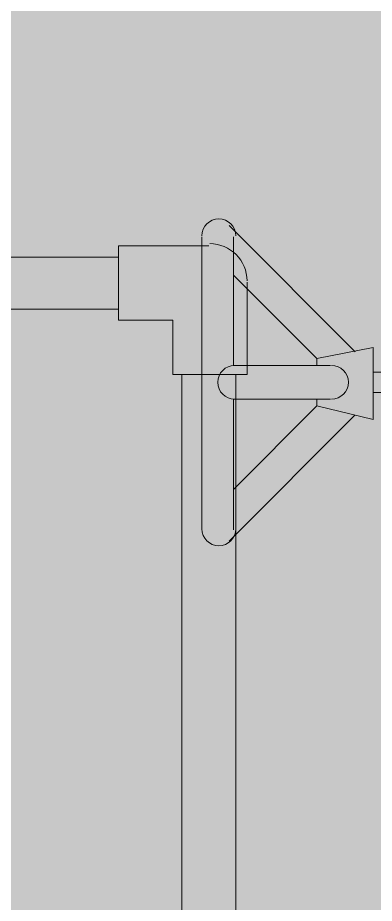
# Model space of a CAD drawing. Header units: millimetres. Extents: x 28 to 201, y 462 to 575.
# Drawn here: x 122.9068 to 123.0461, y 559.3732 to 559.719 of the extents above; entities that cross this region are included whole.
import ezdxf

# ---------------------------------------------------------------- set-up
doc = ezdxf.new("R2010")
doc.units = ezdxf.units.MM
doc.layers.add('1- 3', color=3, linetype='Continuous')
doc.layers.add('8 hatch 2', color=104, linetype='Continuous')

# ---------------------------------------------------------------- blocks, each defined once
blk = doc.blocks.new('CTOBOM')
at = {"color": 0, "lineweight": 20}
for p, q in [((5.84217, -0.56495), (5.83161, -0.56495)), ((5.86769, -0.56495), (5.84217, -0.56495)), ((5.86769, -0.59399), (5.86769, -0.56495)), ((5.86769, -0.59047), (5.86769, -0.56935)), ((5.86769, -0.56935), (6.40984, -0.56935)), ((5.81752, -0.57991), (5.81752, -0.61512)), ((6.40984, -0.59047), (5.86769, -0.59047)), ((5.84657, -0.61512), (5.84657, -0.59399)), ((5.84657, -0.59399), (5.86769, -0.59399)), ((5.81752, -0.61512), (5.84657, -0.61512)), ((5.84217, -0.61512), (5.82192, -0.61512)), ((5.82192, -0.61512), (5.82192, -1.76542)), ((5.84217, -1.76542), (5.84217, -0.61512))]:
    blk.add_line(p, q, dxfattribs=at)
for points in [[(5.87473, -0.44613), (5.87473, -0.51566), (5.86681, -0.51566), (5.86681, -0.44613)], [(5.86417, -0.53767), (5.86153, -0.53767), (5.85713, -0.51566), (5.88529, -0.51566), (5.88001, -0.53767), (5.87737, -0.53767)], [(5.85889, -0.5227), (5.8096, -0.57199)], [(5.88353, -0.5227), (5.93282, -0.57199)], [(5.86417, -0.53239), (5.86417, -0.57023)], [(5.87737, -0.57023), (5.87737, -0.53239)], [(5.82897, -0.57023), (5.86153, -0.53767)], [(5.91258, -0.57023), (5.88001, -0.53767)], [(5.86417, -0.57023), (5.814, -0.57023)], [(5.87737, -0.57023), (5.92842, -0.57023)], [(5.92842, -0.58255), (5.814, -0.58255)]]:
    blk.add_lwpolyline(points, dxfattribs=at)
for points in [[(5.87737, -0.53195), (5.87737, -0.5283), (5.87442, -0.52534), (5.87077, -0.52534), (5.86713, -0.52534), (5.86417, -0.5283), (5.86417, -0.53195)], [(5.81356, -0.56935), (5.80992, -0.56935), (5.80696, -0.57231), (5.80696, -0.57595), (5.80696, -0.5796), (5.80992, -0.58255), (5.81356, -0.58255)], [(5.86417, -0.56979), (5.86417, -0.57344), (5.86713, -0.57639), (5.87077, -0.57639), (5.87442, -0.57639), (5.87737, -0.57344), (5.87737, -0.56979)], [(5.92798, -0.58255), (5.93162, -0.58255), (5.93458, -0.5796), (5.93458, -0.57595), (5.93458, -0.57231), (5.93162, -0.56935), (5.92798, -0.56935)]]:
    blk.add_open_spline(points, degree=3, knots=[0, 0, 0, 0, 1, 1, 1, 2, 2, 2, 2], dxfattribs=at)
blk.add_open_spline([(5.83117, -0.56495), (5.82315, -0.56495), (5.81664, -0.57145), (5.81664, -0.57947)], degree=3, dxfattribs=at)
blk = doc.blocks.new('*E60')
at = {"layer": '8 hatch 2', "ltscale": 2, "transparency": 33554483}
h = blk.add_hatch(color=6, dxfattribs=at)
h.dxf.hatch_style = 1
h.paths.add_polyline_path([(79.84048, 79.60505), (60.14999, 79.60505), (60.14999, 62.26086), (84.49943, 62.26086)])

msp = doc.modelspace()

# ---------------------------------------------------------------- block references
at = {"color": 1}
msp.add_blockref('*E60', (43.72087, 485.84233), dxfattribs=at)
at = {"layer": '1- 3', "rotation": 270}
msp.add_blockref('CTOBOM', (123.56135, 565.44738), dxfattribs=at)

doc.saveas('drawing.dxf')
